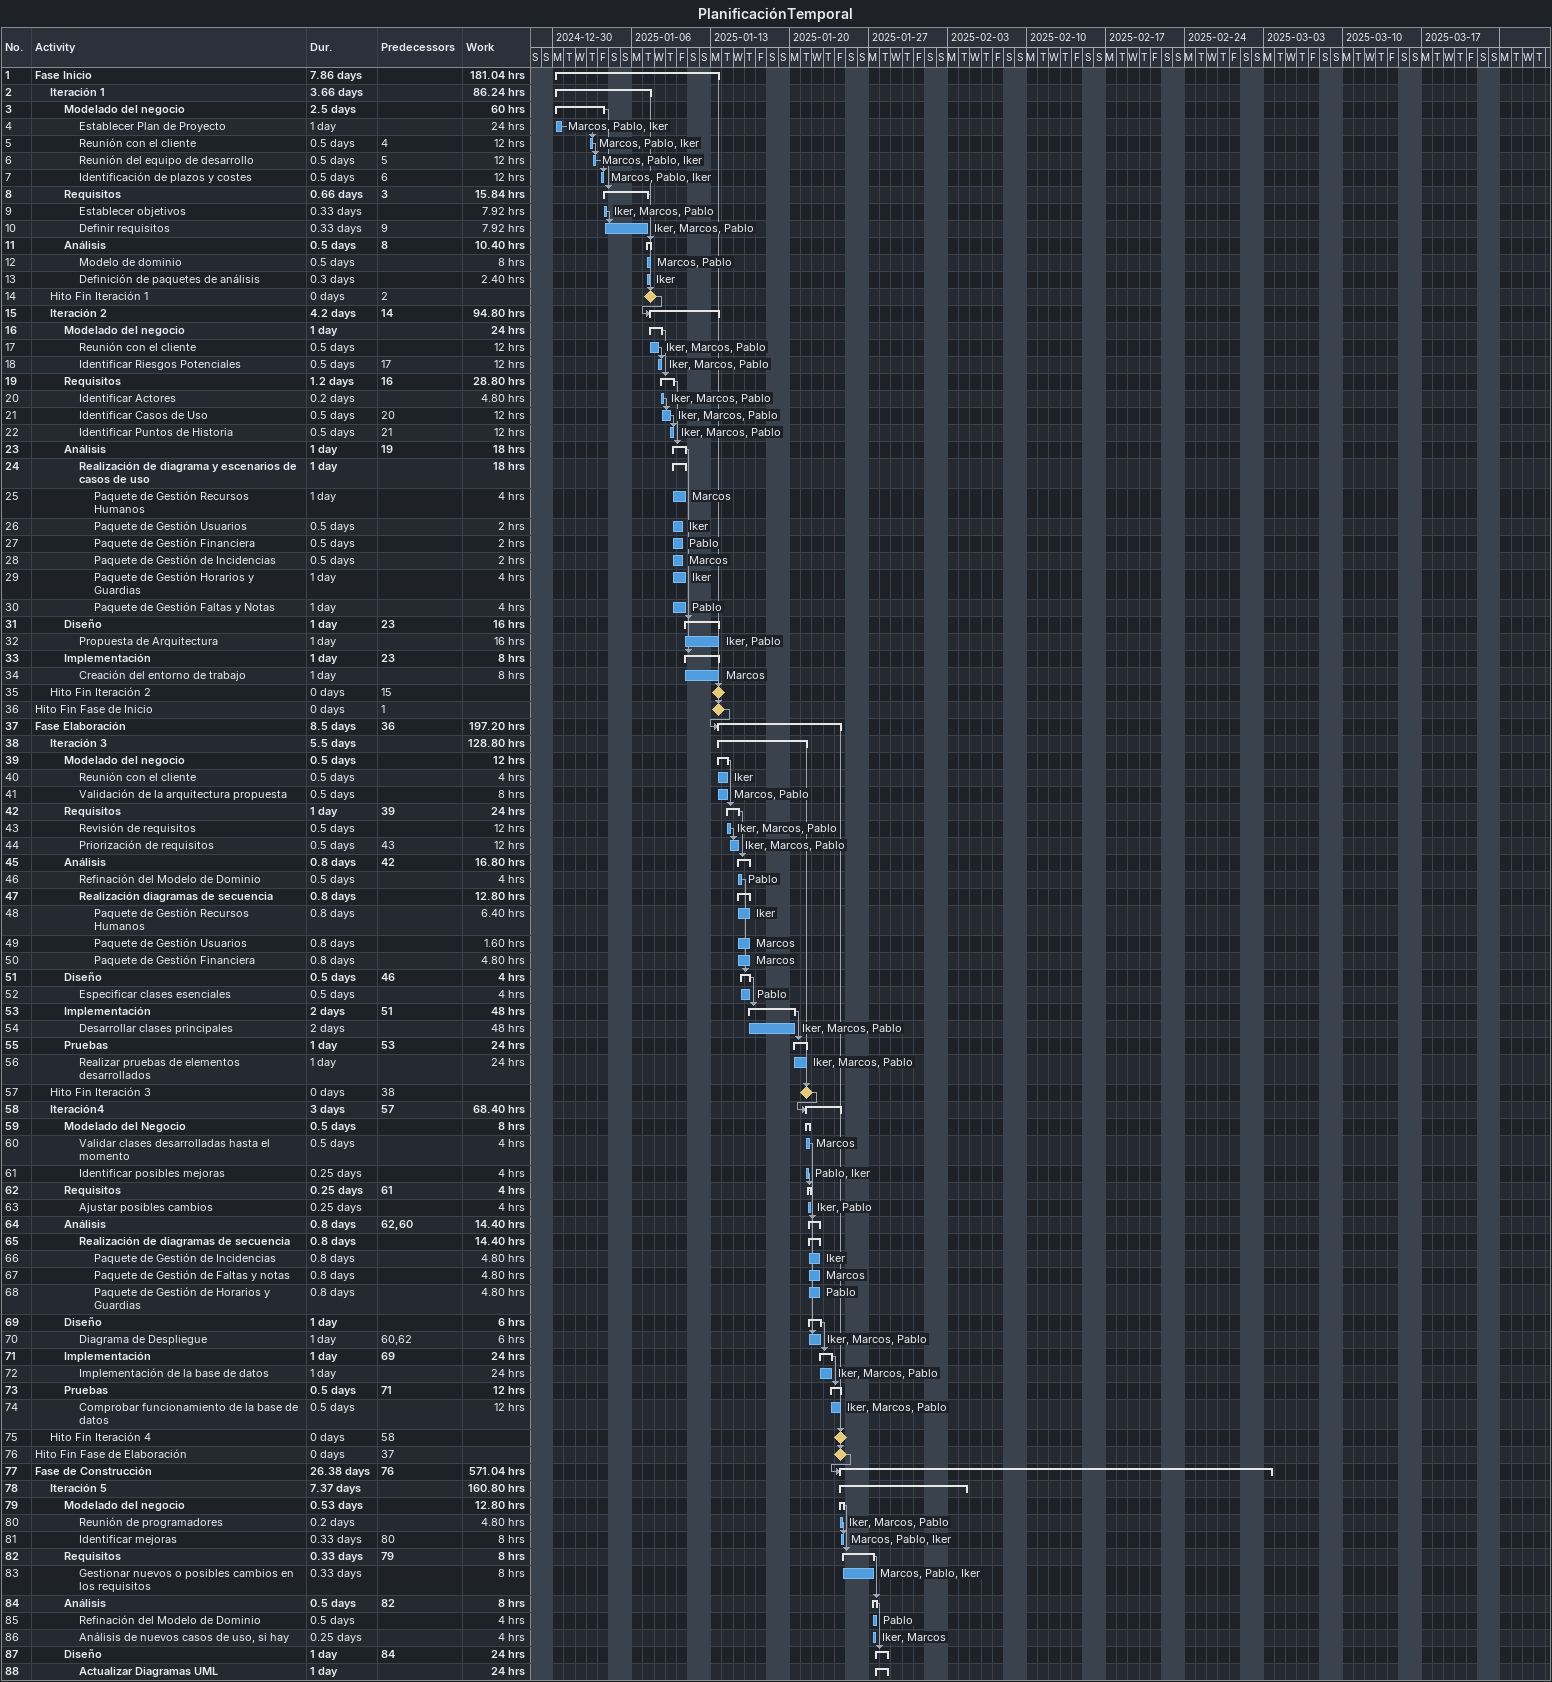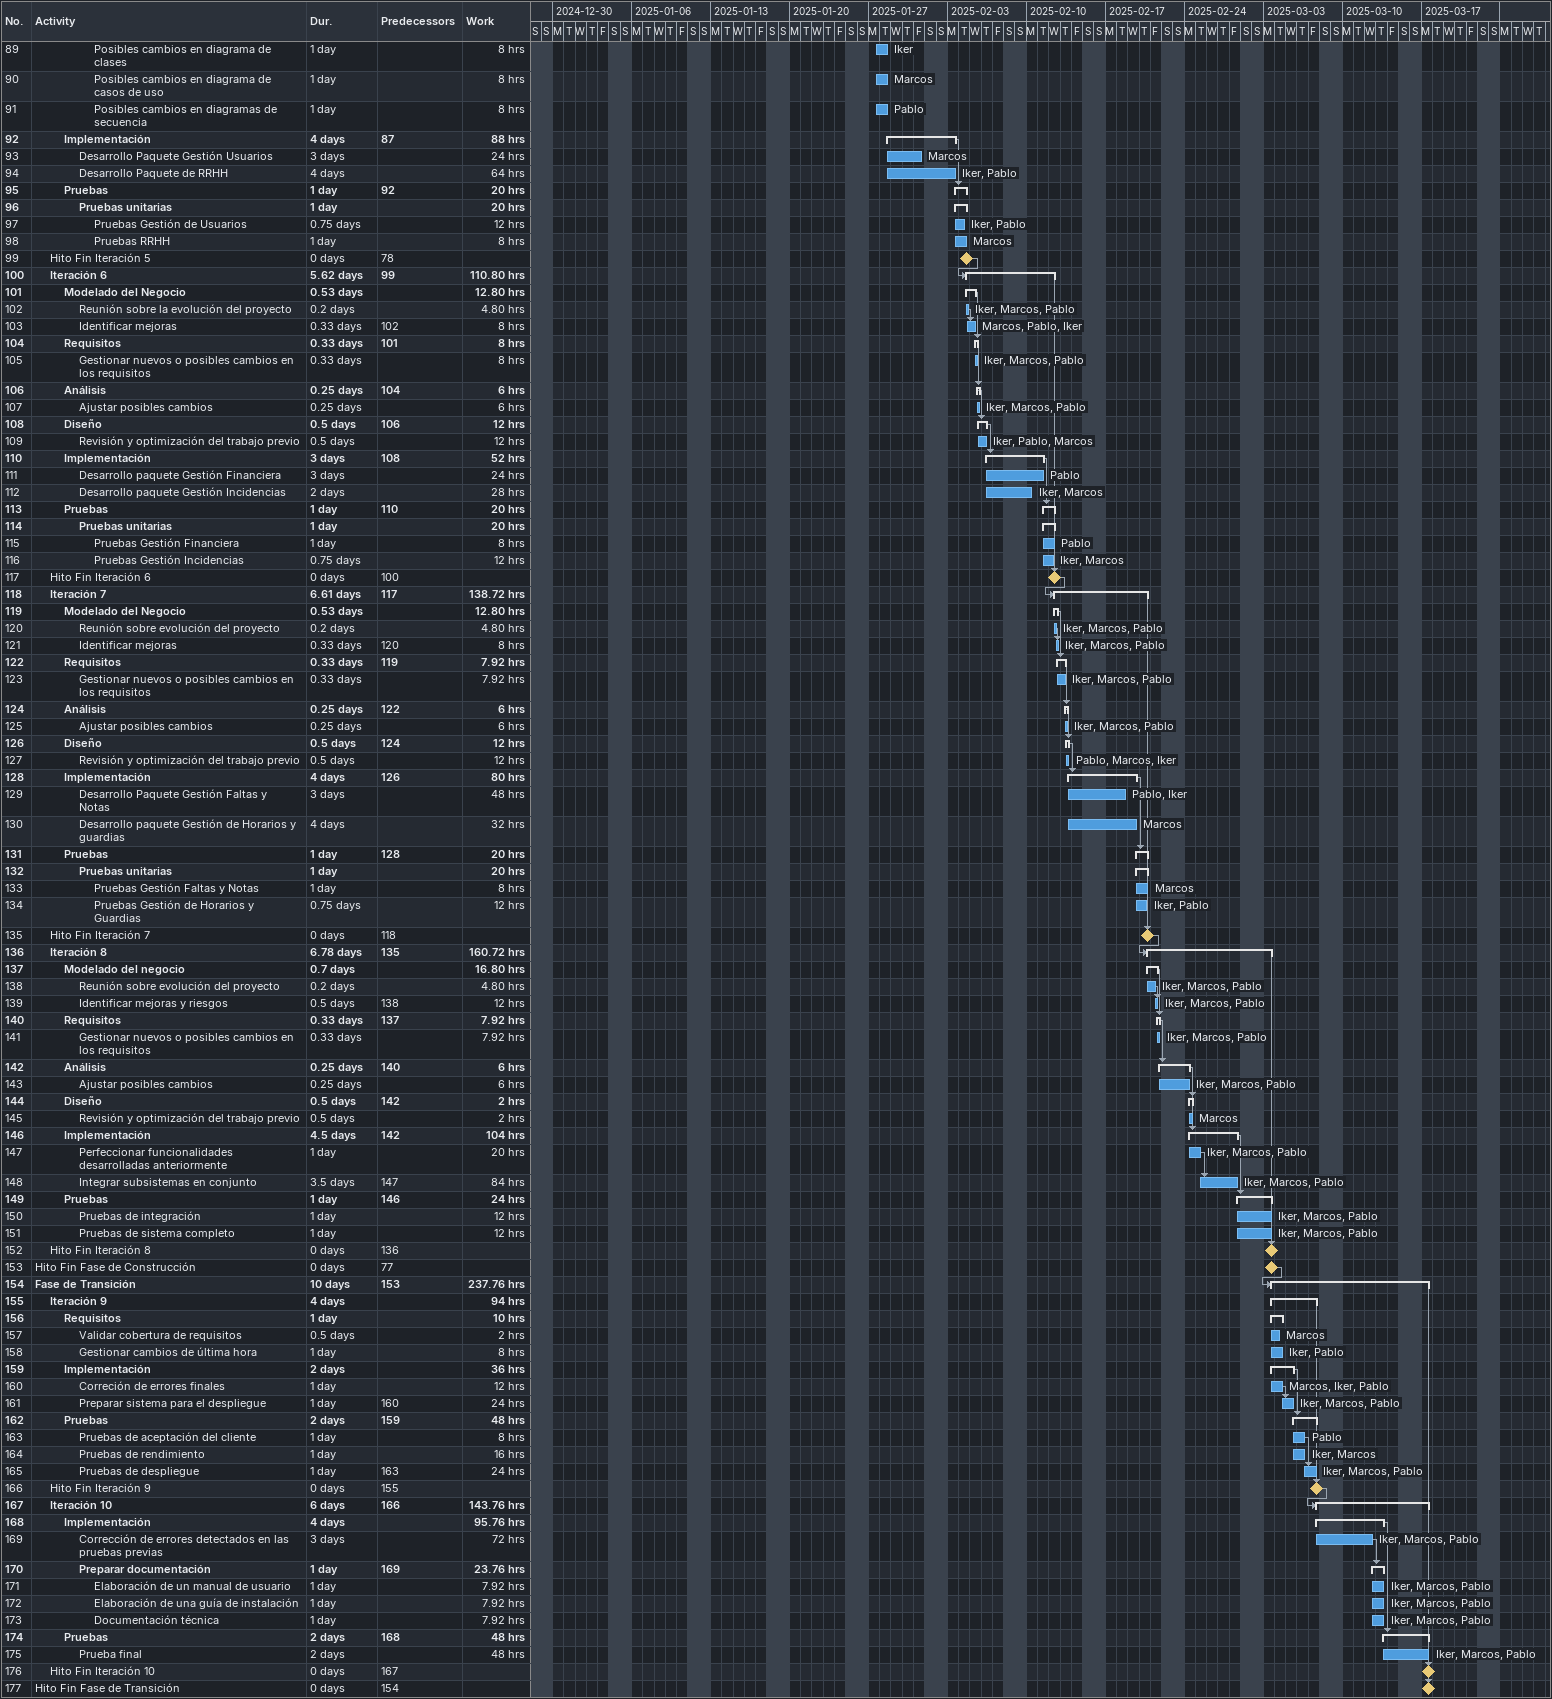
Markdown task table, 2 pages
PlanificaciónTemporal

| ID | Level | Task | Duration | Start | Finish | Predecessors | Resources | Work (h) |
|---|---|---|---|---|---|---|---|---|
| 1 | 1 | **Fase Inicio** | 7.86d | 2024-12-30 | 2025-01-13 |  |  | 181.04 |
| 2 | 2 | **Iteración 1** | 3.66d | 2024-12-30 | 2025-01-07 |  |  | 86.24 |
| 3 | 3 | **Modelado del negocio** | 2.5d | 2024-12-30 | 2025-01-03 |  |  | 60 |
| 4 | 4 | Establecer Plan de Proyecto | 1d | 2024-12-30 | 2024-12-30 |  | Marcos, Pablo, Iker | 24 |
| 5 | 4 | Reunión con el cliente | 0.5d | 2025-01-02 | 2025-01-02 | 4 | Marcos, Pablo, Iker | 12 |
| 6 | 4 | Reunión del equipo de desarrollo | 0.5d | 2025-01-02 | 2025-01-02 | 5 | Marcos, Pablo, Iker | 12 |
| 7 | 4 | Identificación de plazos y costes | 0.5d | 2025-01-03 | 2025-01-03 | 6 | Marcos, Pablo, Iker | 12 |
| 8 | 3 | **Requisitos** | 0.66d | 2025-01-03 | 2025-01-07 | 3 |  | 15.84 |
| 9 | 4 | Establecer objetivos | 0.33d | 2025-01-03 | 2025-01-03 |  | Iker, Marcos, Pablo | 7.92 |
| 10 | 4 | Definir requisitos | 0.33d | 2025-01-03 | 2025-01-07 | 9 | Iker, Marcos, Pablo | 7.92 |
| 11 | 3 | **Análisis** | 0.5d | 2025-01-07 | 2025-01-07 | 8 |  | 10.40 |
| 12 | 4 | Modelo de dominio | 0.5d | 2025-01-07 | 2025-01-07 |  | Marcos, Pablo | 8 |
| 13 | 4 | Definición de paquetes de análisis | 0.3d | 2025-01-07 | 2025-01-07 |  | Iker | 2.40 |
| 14 | 2 | Hito Fin Iteración 1 | 0d | 2025-01-07 | 2025-01-07 | 2 |  |  |
| 15 | 2 | **Iteración 2** | 4.2d | 2025-01-07 | 2025-01-13 | 14 |  | 94.80 |
| 16 | 3 | **Modelado del negocio** | 1d | 2025-01-07 | 2025-01-08 |  |  | 24 |
| 17 | 4 | Reunión con el cliente | 0.5d | 2025-01-07 | 2025-01-08 |  | Iker, Marcos, Pablo | 12 |
| 18 | 4 | Identificar Riesgos Potenciales | 0.5d | 2025-01-08 | 2025-01-08 | 17 | Iker, Marcos, Pablo | 12 |
| 19 | 3 | **Requisitos** | 1.2d | 2025-01-08 | 2025-01-09 | 16 |  | 28.80 |
| 20 | 4 | Identificar Actores | 0.2d | 2025-01-08 | 2025-01-08 |  | Iker, Marcos, Pablo | 4.80 |
| 21 | 4 | Identificar Casos de Uso | 0.5d | 2025-01-08 | 2025-01-09 | 20 | Iker, Marcos, Pablo | 12 |
| 22 | 4 | Identificar Puntos de Historia | 0.5d | 2025-01-09 | 2025-01-09 | 21 | Iker, Marcos, Pablo | 12 |
| 23 | 3 | **Análisis** | 1d | 2025-01-09 | 2025-01-10 | 19 |  | 18 |
| 24 | 4 | **Realización de diagrama y escenarios de casos de uso** | 1d | 2025-01-09 | 2025-01-10 |  |  | 18 |
| 25 | 5 | Paquete de Gestión Recursos Humanos | 1d | 2025-01-09 | 2025-01-10 |  | Marcos | 4 |
| 26 | 5 | Paquete de Gestión Usuarios | 0.5d | 2025-01-09 | 2025-01-10 |  | Iker | 2 |
| 27 | 5 | Paquete de Gestión Financiera | 0.5d | 2025-01-09 | 2025-01-10 |  | Pablo | 2 |
| 28 | 5 | Paquete de Gestión de Incidencias | 0.5d | 2025-01-09 | 2025-01-10 |  | Marcos | 2 |
| 29 | 5 | Paquete de Gestión Horarios y Guardias | 1d | 2025-01-09 | 2025-01-10 |  | Iker | 4 |
| 30 | 5 | Paquete de Gestión Faltas y Notas | 1d | 2025-01-09 | 2025-01-10 |  | Pablo | 4 |
| 31 | 3 | **Diseño** | 1d | 2025-01-10 | 2025-01-13 | 23 |  | 16 |
| 32 | 4 | Propuesta de Arquitectura | 1d | 2025-01-10 | 2025-01-13 |  | Iker, Pablo | 16 |
| 33 | 3 | **Implementación** | 1d | 2025-01-10 | 2025-01-13 | 23 |  | 8 |
| 34 | 4 | Creación del entorno de trabajo | 1d | 2025-01-10 | 2025-01-13 |  | Marcos | 8 |
| 35 | 2 | Hito Fin Iteración 2 | 0d | 2025-01-13 | 2025-01-13 | 15 |  |  |
| 36 | 1 | Hito Fin Fase de Inicio | 0d | 2025-01-13 | 2025-01-13 | 1 |  |  |
| 37 | 1 | **Fase Elaboración** | 8.5d | 2025-01-13 | 2025-01-24 | 36 |  | 197.20 |
| 38 | 2 | **Iteración 3** | 5.5d | 2025-01-13 | 2025-01-21 |  |  | 128.80 |
| 39 | 3 | **Modelado del negocio** | 0.5d | 2025-01-13 | 2025-01-14 |  |  | 12 |
| 40 | 4 | Reunión con el cliente | 0.5d | 2025-01-13 | 2025-01-14 |  | Iker | 4 |
| 41 | 4 | Validación de la arquitectura propuesta | 0.5d | 2025-01-13 | 2025-01-14 |  | Marcos, Pablo | 8 |
| 42 | 3 | **Requisitos** | 1d | 2025-01-14 | 2025-01-15 | 39 |  | 24 |
| 43 | 4 | Revisión de requisitos | 0.5d | 2025-01-14 | 2025-01-14 |  | Iker, Marcos, Pablo | 12 |
| 44 | 4 | Priorización de requisitos | 0.5d | 2025-01-14 | 2025-01-15 | 43 | Iker, Marcos, Pablo | 12 |
| 45 | 3 | **Análisis** | 0.8d | 2025-01-15 | 2025-01-16 | 42 |  | 16.80 |
| 46 | 4 | Refinación del Modelo de Dominio | 0.5d | 2025-01-15 | 2025-01-15 |  | Pablo | 4 |
| 47 | 4 | **Realización diagramas de secuencia** | 0.8d | 2025-01-15 | 2025-01-16 |  |  | 12.80 |
| 48 | 5 | Paquete de Gestión Recursos Humanos | 0.8d | 2025-01-15 | 2025-01-16 |  | Iker | 6.40 |
| 49 | 5 | Paquete de Gestión Usuarios | 0.8d | 2025-01-15 | 2025-01-16 |  | Marcos | 1.60 |
| 50 | 5 | Paquete de Gestión Financiera | 0.8d | 2025-01-15 | 2025-01-16 |  | Marcos | 4.80 |
| 51 | 3 | **Diseño** | 0.5d | 2025-01-15 | 2025-01-16 | 46 |  | 4 |
| 52 | 4 | Especificar clases esenciales | 0.5d | 2025-01-15 | 2025-01-16 |  | Pablo | 4 |
| 53 | 3 | **Implementación** | 2d | 2025-01-16 | 2025-01-20 | 51 |  | 48 |
| 54 | 4 | Desarrollar clases principales | 2d | 2025-01-16 | 2025-01-20 |  | Iker, Marcos, Pablo | 48 |
| 55 | 3 | **Pruebas** | 1d | 2025-01-20 | 2025-01-21 | 53 |  | 24 |
| 56 | 4 | Realizar pruebas de elementos desarrollados | 1d | 2025-01-20 | 2025-01-21 |  | Iker, Marcos, Pablo | 24 |
| 57 | 2 | Hito Fin Iteración 3 | 0d | 2025-01-21 | 2025-01-21 | 38 |  |  |
| 58 | 2 | **Iteración4** | 3d | 2025-01-21 | 2025-01-24 | 57 |  | 68.40 |
| 59 | 3 | **Modelado del Negocio** | 0.5d | 2025-01-21 | 2025-01-21 |  |  | 8 |
| 60 | 4 | Validar clases desarrolladas hasta el momento | 0.5d | 2025-01-21 | 2025-01-21 |  | Marcos | 4 |
| 61 | 4 | Identificar posibles mejoras | 0.25d | 2025-01-21 | 2025-01-21 |  | Pablo, Iker | 4 |
| 62 | 3 | **Requisitos** | 0.25d | 2025-01-21 | 2025-01-21 | 61 |  | 4 |
| 63 | 4 | Ajustar posibles cambios | 0.25d | 2025-01-21 | 2025-01-21 |  | Iker, Pablo | 4 |
| 64 | 3 | **Análisis** | 0.8d | 2025-01-21 | 2025-01-22 | 62, 60 |  | 14.40 |
| 65 | 4 | **Realización de diagramas de secuencia** | 0.8d | 2025-01-21 | 2025-01-22 |  |  | 14.40 |
| 66 | 5 | Paquete de Gestión de Incidencias | 0.8d | 2025-01-21 | 2025-01-22 |  | Iker | 4.80 |
| 67 | 5 | Paquete de Gestión de Faltas y notas | 0.8d | 2025-01-21 | 2025-01-22 |  | Marcos | 4.80 |
| 68 | 5 | Paquete de Gestión de Horarios y Guardias | 0.8d | 2025-01-21 | 2025-01-22 |  | Pablo | 4.80 |
| 69 | 3 | **Diseño** | 1d | 2025-01-21 | 2025-01-22 |  |  | 6 |
| 70 | 4 | Diagrama de Despliegue | 1d | 2025-01-21 | 2025-01-22 | 60, 62 | Iker, Marcos, Pablo | 6 |
| 71 | 3 | **Implementación** | 1d | 2025-01-22 | 2025-01-23 | 69 |  | 24 |
| 72 | 4 | Implementación de la base de datos | 1d | 2025-01-22 | 2025-01-23 |  | Iker, Marcos, Pablo | 24 |
| 73 | 3 | **Pruebas** | 0.5d | 2025-01-23 | 2025-01-24 | 71 |  | 12 |
| 74 | 4 | Comprobar funcionamiento de la base de datos | 0.5d | 2025-01-23 | 2025-01-24 |  | Iker, Marcos, Pablo | 12 |
| 75 | 2 | Hito Fin Iteración 4 | 0d | 2025-01-24 | 2025-01-24 | 58 |  |  |
| 76 | 1 | Hito Fin Fase de Elaboración | 0d | 2025-01-24 | 2025-01-24 | 37 |  |  |
| 77 | 1 | **Fase de Construcción** | 26.38d | 2025-01-24 | 2025-03-03 | 76 |  | 571.04 |
| 78 | 2 | **Iteración 5** | 7.37d | 2025-01-24 | 2025-02-04 |  |  | 160.80 |
| 79 | 3 | **Modelado del negocio** | 0.53d | 2025-01-24 | 2025-01-24 |  |  | 12.80 |
| 80 | 4 | Reunión de programadores | 0.2d | 2025-01-24 | 2025-01-24 |  | Iker, Marcos, Pablo | 4.80 |
| 81 | 4 | Identificar mejoras | 0.33d | 2025-01-24 | 2025-01-24 | 80 | Marcos, Pablo, Iker | 8 |
| 82 | 3 | **Requisitos** | 0.33d | 2025-01-24 | 2025-01-27 | 79 |  | 8 |
| 83 | 4 | Gestionar nuevos o posibles cambios en los requisitos | 0.33d | 2025-01-24 | 2025-01-27 |  | Marcos, Pablo, Iker | 8 |
| 84 | 3 | **Análisis** | 0.5d | 2025-01-27 | 2025-01-27 | 82 |  | 8 |
| 85 | 4 | Refinación del Modelo de Dominio | 0.5d | 2025-01-27 | 2025-01-27 |  | Pablo | 4 |
| 86 | 4 | Análisis de nuevos casos de uso, si hay | 0.25d | 2025-01-27 | 2025-01-27 |  | Iker, Marcos | 4 |
| 87 | 3 | **Diseño** | 1d | 2025-01-27 | 2025-01-28 | 84 |  | 24 |
| 88 | 4 | **Actualizar Diagramas UML** | 1d | 2025-01-27 | 2025-01-28 |  |  | 24 |
| 89 | 5 | Posibles cambios en diagrama de clases | 1d | 2025-01-27 | 2025-01-28 |  | Iker | 8 |
| 90 | 5 | Posibles cambios en diagrama de casos de uso | 1d | 2025-01-27 | 2025-01-28 |  | Marcos | 8 |
| 91 | 5 | Posibles cambios en diagramas de secuencia | 1d | 2025-01-27 | 2025-01-28 |  | Pablo | 8 |
| 92 | 3 | **Implementación** | 4d | 2025-01-28 | 2025-02-03 | 87 |  | 88 |
| 93 | 4 | Desarrollo Paquete Gestión Usuarios | 3d | 2025-01-28 | 2025-01-31 |  | Marcos | 24 |
| 94 | 4 | Desarrollo Paquete de RRHH | 4d | 2025-01-28 | 2025-02-03 |  | Iker, Pablo | 64 |
| 95 | 3 | **Pruebas** | 1d | 2025-02-03 | 2025-02-04 | 92 |  | 20 |
| 96 | 4 | **Pruebas unitarias** | 1d | 2025-02-03 | 2025-02-04 |  |  | 20 |
| 97 | 5 | Pruebas Gestión de Usuarios | 0.75d | 2025-02-03 | 2025-02-04 |  | Iker, Pablo | 12 |
| 98 | 5 | Pruebas RRHH | 1d | 2025-02-03 | 2025-02-04 |  | Marcos | 8 |
| 99 | 2 | Hito Fin Iteración 5 | 0d | 2025-02-04 | 2025-02-04 | 78 |  |  |
| 100 | 2 | **Iteración 6** | 5.62d | 2025-02-04 | 2025-02-12 | 99 |  | 110.80 |
| 101 | 3 | **Modelado del Negocio** | 0.53d | 2025-02-04 | 2025-02-05 |  |  | 12.80 |
| 102 | 4 | Reunión sobre la evolución del proyecto | 0.2d | 2025-02-04 | 2025-02-04 |  | Iker, Marcos, Pablo | 4.80 |
| 103 | 4 | Identificar mejoras | 0.33d | 2025-02-04 | 2025-02-05 | 102 | Marcos, Pablo, Iker | 8 |
| 104 | 3 | **Requisitos** | 0.33d | 2025-02-05 | 2025-02-05 | 101 |  | 8 |
| 105 | 4 | Gestionar nuevos o posibles cambios en los requisitos | 0.33d | 2025-02-05 | 2025-02-05 |  | Iker, Marcos, Pablo | 8 |
| 106 | 3 | **Análisis** | 0.25d | 2025-02-05 | 2025-02-05 | 104 |  | 6 |
| 107 | 4 | Ajustar posibles cambios | 0.25d | 2025-02-05 | 2025-02-05 |  | Iker, Marcos, Pablo | 6 |
| 108 | 3 | **Diseño** | 0.5d | 2025-02-05 | 2025-02-06 | 106 |  | 12 |
| 109 | 4 | Revisión y optimización del trabajo previo | 0.5d | 2025-02-05 | 2025-02-06 |  | Iker, Pablo, Marcos | 12 |
| 110 | 3 | **Implementación** | 3d | 2025-02-06 | 2025-02-11 | 108 |  | 52 |
| 111 | 4 | Desarrollo paquete Gestión Financiera | 3d | 2025-02-06 | 2025-02-11 |  | Pablo | 24 |
| 112 | 4 | Desarrollo paquete Gestión Incidencias | 2d | 2025-02-06 | 2025-02-10 |  | Iker, Marcos | 28 |
| 113 | 3 | **Pruebas** | 1d | 2025-02-11 | 2025-02-12 | 110 |  | 20 |
| 114 | 4 | **Pruebas unitarias** | 1d | 2025-02-11 | 2025-02-12 |  |  | 20 |
| 115 | 5 | Pruebas Gestión Financiera | 1d | 2025-02-11 | 2025-02-12 |  | Pablo | 8 |
| 116 | 5 | Pruebas Gestión Incidencias | 0.75d | 2025-02-11 | 2025-02-12 |  | Iker, Marcos | 12 |
| 117 | 2 | Hito Fin Iteración 6 | 0d | 2025-02-12 | 2025-02-12 | 100 |  |  |
| 118 | 2 | **Iteración 7** | 6.61d | 2025-02-12 | 2025-02-20 | 117 |  | 138.72 |
| 119 | 3 | **Modelado del Negocio** | 0.53d | 2025-02-12 | 2025-02-12 |  |  | 12.80 |
| 120 | 4 | Reunión sobre evolución del proyecto | 0.2d | 2025-02-12 | 2025-02-12 |  | Iker, Marcos, Pablo | 4.80 |
| 121 | 4 | Identificar mejoras | 0.33d | 2025-02-12 | 2025-02-12 | 120 | Iker, Marcos, Pablo | 8 |
| 122 | 3 | **Requisitos** | 0.33d | 2025-02-12 | 2025-02-13 | 119 |  | 7.92 |
| 123 | 4 | Gestionar nuevos o posibles cambios en los requisitos | 0.33d | 2025-02-12 | 2025-02-13 |  | Iker, Marcos, Pablo | 7.92 |
| 124 | 3 | **Análisis** | 0.25d | 2025-02-13 | 2025-02-13 | 122 |  | 6 |
| 125 | 4 | Ajustar posibles cambios | 0.25d | 2025-02-13 | 2025-02-13 |  | Iker, Marcos, Pablo | 6 |
| 126 | 3 | **Diseño** | 0.5d | 2025-02-13 | 2025-02-13 | 124 |  | 12 |
| 127 | 4 | Revisión y optimización del trabajo previo | 0.5d | 2025-02-13 | 2025-02-13 |  | Pablo, Marcos, Iker | 12 |
| 128 | 3 | **Implementación** | 4d | 2025-02-13 | 2025-02-19 | 126 |  | 80 |
| 129 | 4 | Desarrollo Paquete Gestión Faltas y Notas | 3d | 2025-02-13 | 2025-02-18 |  | Pablo, Iker | 48 |
| 130 | 4 | Desarrollo paquete Gestión de Horarios y guardias | 4d | 2025-02-13 | 2025-02-19 |  | Marcos | 32 |
| 131 | 3 | **Pruebas** | 1d | 2025-02-19 | 2025-02-20 | 128 |  | 20 |
| 132 | 4 | **Pruebas unitarias** | 1d | 2025-02-19 | 2025-02-20 |  |  | 20 |
| 133 | 5 | Pruebas Gestión Faltas y Notas | 1d | 2025-02-19 | 2025-02-20 |  | Marcos | 8 |
| 134 | 5 | Pruebas Gestión de Horarios y Guardias | 0.75d | 2025-02-19 | 2025-02-20 |  | Iker, Pablo | 12 |
| 135 | 2 | Hito Fin Iteración 7 | 0d | 2025-02-20 | 2025-02-20 | 118 |  |  |
| 136 | 2 | **Iteración 8** | 6.78d | 2025-02-20 | 2025-03-03 | 135 |  | 160.72 |
| 137 | 3 | **Modelado del negocio** | 0.7d | 2025-02-20 | 2025-02-21 |  |  | 16.80 |
| 138 | 4 | Reunión sobre evolución del proyecto | 0.2d | 2025-02-20 | 2025-02-21 |  | Iker, Marcos, Pablo | 4.80 |
| 139 | 4 | Identificar mejoras y riesgos | 0.5d | 2025-02-21 | 2025-02-21 | 138 | Iker, Marcos, Pablo | 12 |
| 140 | 3 | **Requisitos** | 0.33d | 2025-02-21 | 2025-02-21 | 137 |  | 7.92 |
| 141 | 4 | Gestionar nuevos o posibles cambios en los requisitos | 0.33d | 2025-02-21 | 2025-02-21 |  | Iker, Marcos, Pablo | 7.92 |
| 142 | 3 | **Análisis** | 0.25d | 2025-02-21 | 2025-02-24 | 140 |  | 6 |
| 143 | 4 | Ajustar posibles cambios | 0.25d | 2025-02-21 | 2025-02-24 |  | Iker, Marcos, Pablo | 6 |
| 144 | 3 | **Diseño** | 0.5d | 2025-02-24 | 2025-02-24 | 142 |  | 2 |
| 145 | 4 | Revisión y optimización del trabajo previo | 0.5d | 2025-02-24 | 2025-02-24 |  | Marcos | 2 |
| 146 | 3 | **Implementación** | 4.5d | 2025-02-24 | 2025-02-28 | 142 |  | 104 |
| 147 | 4 | Perfeccionar funcionalidades desarrolladas anteriormente | 1d | 2025-02-24 | 2025-02-25 |  | Iker, Marcos, Pablo | 20 |
| 148 | 4 | Integrar subsistemas en conjunto | 3.5d | 2025-02-25 | 2025-02-28 | 147 | Iker, Marcos, Pablo | 84 |
| 149 | 3 | **Pruebas** | 1d | 2025-02-28 | 2025-03-03 | 146 |  | 24 |
| 150 | 4 | Pruebas de integración | 1d | 2025-02-28 | 2025-03-03 |  | Iker, Marcos, Pablo | 12 |
| 151 | 4 | Pruebas de sistema completo | 1d | 2025-02-28 | 2025-03-03 |  | Iker, Marcos, Pablo | 12 |
| 152 | 2 | Hito Fin Iteración 8 | 0d | 2025-03-03 | 2025-03-03 | 136 |  |  |
| 153 | 1 | Hito Fin Fase de Construcción | 0d | 2025-03-03 | 2025-03-03 | 77 |  |  |
| 154 | 1 | **Fase de Transición** | 10d | 2025-03-03 | 2025-03-17 | 153 |  | 237.76 |
| 155 | 2 | **Iteración 9** | 4d | 2025-03-03 | 2025-03-07 |  |  | 94 |
| 156 | 3 | **Requisitos** | 1d | 2025-03-03 | 2025-03-04 |  |  | 10 |
| 157 | 4 | Validar cobertura de requisitos | 0.5d | 2025-03-03 | 2025-03-04 |  | Marcos | 2 |
| 158 | 4 | Gestionar cambios de última hora | 1d | 2025-03-03 | 2025-03-04 |  | Iker, Pablo | 8 |
| 159 | 3 | **Implementación** | 2d | 2025-03-03 | 2025-03-05 |  |  | 36 |
| 160 | 4 | Correción de errores finales | 1d | 2025-03-03 | 2025-03-04 |  | Marcos, Iker, Pablo | 12 |
| 161 | 4 | Preparar sistema para el despliegue | 1d | 2025-03-04 | 2025-03-05 | 160 | Iker, Marcos, Pablo | 24 |
| 162 | 3 | **Pruebas** | 2d | 2025-03-05 | 2025-03-07 | 159 |  | 48 |
| 163 | 4 | Pruebas de aceptación del cliente | 1d | 2025-03-05 | 2025-03-06 |  | Pablo | 8 |
| 164 | 4 | Pruebas de rendimiento | 1d | 2025-03-05 | 2025-03-06 |  | Iker, Marcos | 16 |
| 165 | 4 | Pruebas de despliegue | 1d | 2025-03-06 | 2025-03-07 | 163 | Iker, Marcos, Pablo | 24 |
| 166 | 2 | Hito Fin Iteración 9 | 0d | 2025-03-07 | 2025-03-07 | 155 |  |  |
| 167 | 2 | **Iteración 10** | 6d | 2025-03-07 | 2025-03-17 | 166 |  | 143.76 |
| 168 | 3 | **Implementación** | 4d | 2025-03-07 | 2025-03-13 |  |  | 95.76 |
| 169 | 4 | Corrección de errores detectados en las pruebas previas | 3d | 2025-03-07 | 2025-03-12 |  | Iker, Marcos, Pablo | 72 |
| 170 | 4 | **Preparar documentación** | 1d | 2025-03-12 | 2025-03-13 | 169 |  | 23.76 |
| 171 | 5 | Elaboración de un manual de usuario | 1d | 2025-03-12 | 2025-03-13 |  | Iker, Marcos, Pablo | 7.92 |
| 172 | 5 | Elaboración de una guía de instalación | 1d | 2025-03-12 | 2025-03-13 |  | Iker, Marcos, Pablo | 7.92 |
| 173 | 5 | Documentación técnica | 1d | 2025-03-12 | 2025-03-13 |  | Iker, Marcos, Pablo | 7.92 |
| 174 | 3 | **Pruebas** | 2d | 2025-03-13 | 2025-03-17 | 168 |  | 48 |
| 175 | 4 | Prueba final | 2d | 2025-03-13 | 2025-03-17 |  | Iker, Marcos, Pablo | 48 |
| 176 | 2 | Hito Fin Iteración 10 | 0d | 2025-03-17 | 2025-03-17 | 167 |  |  |
| 177 | 1 | Hito Fin Fase de Transición | 0d | 2025-03-17 | 2025-03-17 | 154 |  |  |
